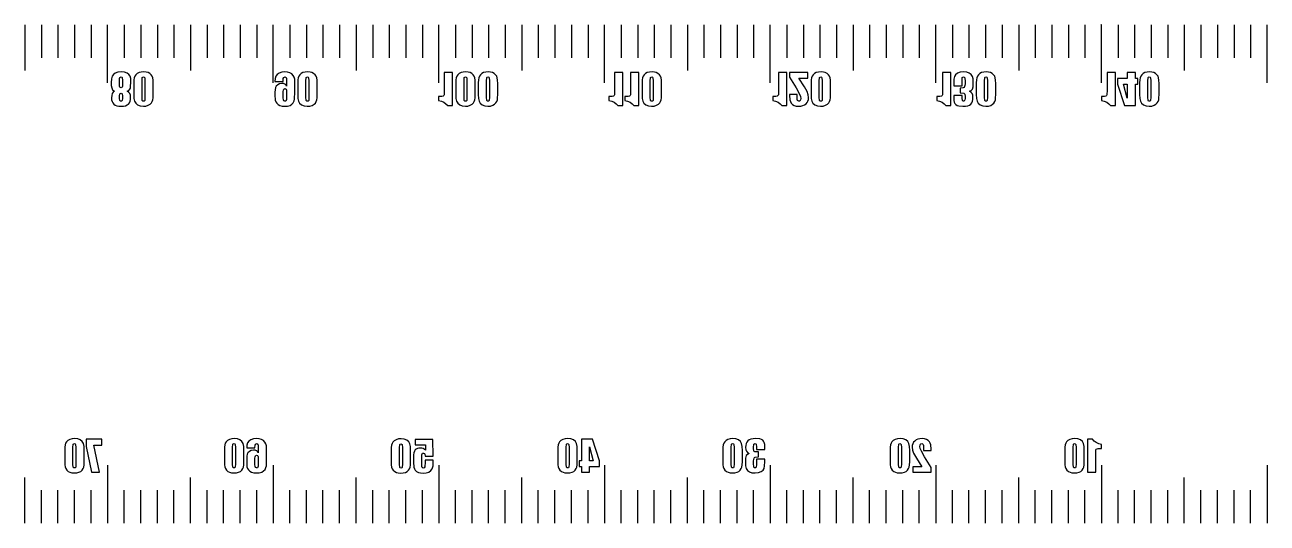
# Model space of a CAD drawing. Header units: metres. Extents: x 0 to 150, y 74 to 105.
# Drawn here: x 75 to 150, y 74.5 to 104.6 of the extents above; entities that cross this region are included whole.
import ezdxf

# ---------------------------------------------------------------- set-up
doc = ezdxf.new("R2010")
doc.units = ezdxf.units.M

msp = doc.modelspace()

# ---------------------------------------------------------------- linework, layer by layer
at = {"layer": '10#2'}
for points in [[(137.785, 78.882, 0.01), (137.785, 78.215, 0.01), (137.791, 78.019, 0.01), (137.81, 77.884, 0.01), (137.848, 77.784, 0.01), (137.912, 77.69, 0.01), (137.998, 77.613, 0.01), (138.1, 77.561, 0.01), (138.217, 77.531, 0.01), (138.346, 77.521, 0.01), (138.51, 77.531, 0.01), (138.644, 77.563, 0.01), (138.75, 77.615, 0.01), (138.833, 77.692, 0.01), (138.893, 77.782, 0.01), (138.933, 77.876, 0.01), (138.955, 78.002, 0.01), (138.962, 78.185, 0.01), (138.962, 78.882, 0.01), (138.95, 79.123, 0.01), (138.915, 79.295, 0.01), (138.844, 79.419, 0.01), (138.726, 79.515, 0.01), (138.569, 79.577, 0.01), (138.383, 79.598, 0.01), (138.227, 79.583, 0.01), (138.089, 79.54, 0.01), (137.976, 79.477, 0.01), (137.895, 79.4, 0.01), (137.841, 79.312, 0.01), (137.808, 79.214, 0.01), (137.791, 79.079, 0.01), (137.785, 78.882, 0.01)], [(139.156, 79.559, 0.01), (139.156, 77.559, 0.01), (139.655, 77.559, 0.01), (139.655, 78.632, 0.01), (139.666, 78.911, 0.01), (139.687, 78.952, 0.01), (139.728, 78.982, 0.01), (139.808, 79, 0.01), (139.951, 79.006, 0.01), (140, 79.006, 0.01), (140, 79.239, 0.01), (139.83, 79.288, 0.01), (139.682, 79.358, 0.01), (139.555, 79.449, 0.01), (139.45, 79.559, 0.01), (139.156, 79.559, 0.01)], [(138.284, 79.05, 0.01), (138.3, 79.25, 0.01), (138.325, 79.28, 0.01), (138.372, 79.29, 0.01), (138.418, 79.279, 0.01), (138.445, 79.248, 0.01), (138.463, 79.05, 0.01), (138.463, 78.075, 0.01), (138.447, 77.865, 0.01), (138.42, 77.838, 0.01), (138.374, 77.829, 0.01), (138.328, 77.839, 0.01), (138.301, 77.871, 0.01), (138.284, 78.06, 0.01), (138.284, 79.05, 0.01)]]:
    msp.add_polyline3d(points, dxfattribs=at)
at = {"layer": '100'}
for points in [[(100.821, 99.707, 0.01), (100.821, 101.707, 0.01), (100.322, 101.707, 0.01), (100.322, 100.635, 0.01), (100.311, 100.356, 0.01), (100.29, 100.315, 0.01), (100.25, 100.285, 0.01), (100.169, 100.267, 0.01), (100.027, 100.261, 0.01), (99.977, 100.261, 0.01), (99.977, 100.027, 0.01), (100.148, 99.978, 0.01), (100.296, 99.908, 0.01), (100.422, 99.818, 0.01), (100.527, 99.707, 0.01), (100.821, 99.707, 0.01)], [(102.192, 100.384, 0.01), (102.192, 101.051, 0.01), (102.186, 101.248, 0.01), (102.168, 101.382, 0.01), (102.13, 101.483, 0.01), (102.065, 101.576, 0.01), (101.979, 101.654, 0.01), (101.877, 101.706, 0.01), (101.761, 101.736, 0.01), (101.632, 101.746, 0.01), (101.468, 101.735, 0.01), (101.334, 101.704, 0.01), (101.227, 101.651, 0.01), (101.145, 101.575, 0.01), (101.085, 101.485, 0.01), (101.045, 101.39, 0.01), (101.023, 101.265, 0.01), (101.015, 101.082, 0.01), (101.015, 100.384, 0.01), (101.027, 100.143, 0.01), (101.063, 99.972, 0.01), (101.134, 99.848, 0.01), (101.252, 99.752, 0.01), (101.408, 99.69, 0.01), (101.594, 99.669, 0.01), (101.75, 99.683, 0.01), (101.888, 99.726, 0.01), (102.002, 99.79, 0.01), (102.082, 99.867, 0.01), (102.136, 99.955, 0.01), (102.17, 100.053, 0.01), (102.187, 100.188, 0.01), (102.192, 100.384, 0.01)], [(101.693, 100.216, 0.01), (101.678, 100.017, 0.01), (101.652, 99.987, 0.01), (101.606, 99.977, 0.01), (101.559, 99.987, 0.01), (101.532, 100.019, 0.01), (101.514, 100.216, 0.01), (101.514, 101.192, 0.01), (101.531, 101.402, 0.01), (101.557, 101.429, 0.01), (101.603, 101.438, 0.01), (101.649, 101.427, 0.01), (101.676, 101.396, 0.01), (101.693, 101.207, 0.01), (101.693, 100.216, 0.01)], [(103.549, 100.384, 0.01), (103.549, 101.051, 0.01), (103.543, 101.248, 0.01), (103.524, 101.382, 0.01), (103.486, 101.483, 0.01), (103.422, 101.576, 0.01), (103.336, 101.654, 0.01), (103.234, 101.706, 0.01), (103.117, 101.736, 0.01), (102.988, 101.746, 0.01), (102.824, 101.735, 0.01), (102.69, 101.704, 0.01), (102.584, 101.651, 0.01), (102.501, 101.575, 0.01), (102.441, 101.485, 0.01), (102.401, 101.39, 0.01), (102.379, 101.265, 0.01), (102.372, 101.082, 0.01), (102.372, 100.384, 0.01), (102.383, 100.143, 0.01), (102.419, 99.972, 0.01), (102.49, 99.848, 0.01), (102.608, 99.752, 0.01), (102.765, 99.69, 0.01), (102.951, 99.669, 0.01), (103.107, 99.683, 0.01), (103.245, 99.726, 0.01), (103.358, 99.79, 0.01), (103.439, 99.867, 0.01), (103.493, 99.955, 0.01), (103.526, 100.053, 0.01), (103.543, 100.188, 0.01), (103.549, 100.384, 0.01)], [(103.05, 100.216, 0.01), (103.034, 100.017, 0.01), (103.008, 99.987, 0.01), (102.962, 99.977, 0.01), (102.916, 99.987, 0.01), (102.888, 100.019, 0.01), (102.871, 100.216, 0.01), (102.871, 101.192, 0.01), (102.887, 101.402, 0.01), (102.914, 101.429, 0.01), (102.96, 101.438, 0.01), (103.006, 101.427, 0.01), (103.032, 101.396, 0.01), (103.05, 101.207, 0.01), (103.05, 100.216, 0.01)]]:
    msp.add_polyline3d(points, dxfattribs=at)
at = {"layer": '110'}
for points in [[(111.103, 99.707, 0.01), (111.103, 101.707, 0.01), (110.604, 101.707, 0.01), (110.604, 100.635, 0.01), (110.592, 100.356, 0.01), (110.572, 100.315, 0.01), (110.531, 100.285, 0.01), (110.451, 100.267, 0.01), (110.308, 100.261, 0.01), (110.259, 100.261, 0.01), (110.259, 100.027, 0.01), (110.429, 99.978, 0.01), (110.577, 99.908, 0.01), (110.704, 99.818, 0.01), (110.809, 99.707, 0.01), (111.103, 99.707, 0.01)], [(112.066, 99.707, 0.01), (112.066, 101.707, 0.01), (111.567, 101.707, 0.01), (111.567, 100.635, 0.01), (111.556, 100.356, 0.01), (111.535, 100.315, 0.01), (111.495, 100.285, 0.01), (111.414, 100.267, 0.01), (111.272, 100.261, 0.01), (111.223, 100.261, 0.01), (111.223, 100.027, 0.01), (111.393, 99.978, 0.01), (111.541, 99.908, 0.01), (111.667, 99.818, 0.01), (111.772, 99.707, 0.01), (112.066, 99.707, 0.01)], [(113.437, 100.384, 0.01), (113.437, 101.051, 0.01), (113.431, 101.248, 0.01), (113.413, 101.382, 0.01), (113.375, 101.483, 0.01), (113.31, 101.576, 0.01), (113.224, 101.654, 0.01), (113.122, 101.706, 0.01), (113.006, 101.736, 0.01), (112.877, 101.746, 0.01), (112.713, 101.735, 0.01), (112.579, 101.704, 0.01), (112.472, 101.651, 0.01), (112.39, 101.575, 0.01), (112.33, 101.485, 0.01), (112.29, 101.39, 0.01), (112.268, 101.265, 0.01), (112.26, 101.082, 0.01), (112.26, 100.384, 0.01), (112.272, 100.143, 0.01), (112.308, 99.972, 0.01), (112.379, 99.848, 0.01), (112.497, 99.752, 0.01), (112.653, 99.69, 0.01), (112.84, 99.669, 0.01), (112.995, 99.683, 0.01), (113.134, 99.726, 0.01), (113.247, 99.79, 0.01), (113.328, 99.867, 0.01), (113.381, 99.955, 0.01), (113.415, 100.053, 0.01), (113.432, 100.188, 0.01), (113.437, 100.384, 0.01)], [(112.938, 100.216, 0.01), (112.923, 100.017, 0.01), (112.897, 99.987, 0.01), (112.851, 99.977, 0.01), (112.805, 99.987, 0.01), (112.777, 100.019, 0.01), (112.759, 100.216, 0.01), (112.759, 101.192, 0.01), (112.776, 101.402, 0.01), (112.802, 101.429, 0.01), (112.848, 101.438, 0.01), (112.894, 101.427, 0.01), (112.921, 101.396, 0.01), (112.938, 101.207, 0.01), (112.938, 100.216, 0.01)]]:
    msp.add_polyline3d(points, dxfattribs=at)
at = {"layer": '120'}
for points in [[(121, 99.707, 0.01), (121, 101.707, 0.01), (120.501, 101.707, 0.01), (120.501, 100.635, 0.01), (120.49, 100.356, 0.01), (120.469, 100.315, 0.01), (120.428, 100.285, 0.01), (120.348, 100.267, 0.01), (120.205, 100.261, 0.01), (120.156, 100.261, 0.01), (120.156, 100.027, 0.01), (120.326, 99.978, 0.01), (120.474, 99.908, 0.01), (120.601, 99.818, 0.01), (120.706, 99.707, 0.01), (121, 99.707, 0.01)], [(122.27, 101.366, 0.01), (122.27, 101.707, 0.01), (121.171, 101.707, 0.01), (121.172, 101.422, 0.01), (121.561, 100.776, 0.01), (121.752, 100.434, 0.01), (121.821, 100.265, 0.01), (121.844, 100.138, 0.01), (121.837, 100.067, 0.01), (121.816, 100.017, 0.01), (121.781, 99.987, 0.01), (121.731, 99.977, 0.01), (121.682, 99.988, 0.01), (121.647, 100.021, 0.01), (121.626, 100.087, 0.01), (121.619, 100.198, 0.01), (121.619, 100.388, 0.01), (121.171, 100.388, 0.01), (121.171, 100.315, 0.01), (121.189, 100.05, 0.01), (121.219, 99.954, 0.01), (121.274, 99.859, 0.01), (121.352, 99.777, 0.01), (121.451, 99.717, 0.01), (121.57, 99.681, 0.01), (121.711, 99.669, 0.01), (121.851, 99.678, 0.01), (121.973, 99.706, 0.01), (122.076, 99.752, 0.01), (122.162, 99.817, 0.01), (122.228, 99.895, 0.01), (122.276, 99.984, 0.01), (122.305, 100.082, 0.01), (122.314, 100.19, 0.01), (122.293, 100.367, 0.01), (122.228, 100.553, 0.01), (122.059, 100.852, 0.01), (121.722, 101.366, 0.01), (122.27, 101.366, 0.01)], [(123.641, 100.384, 0.01), (123.641, 101.051, 0.01), (123.635, 101.248, 0.01), (123.616, 101.382, 0.01), (123.578, 101.483, 0.01), (123.514, 101.576, 0.01), (123.428, 101.654, 0.01), (123.326, 101.706, 0.01), (123.209, 101.736, 0.01), (123.08, 101.746, 0.01), (122.916, 101.735, 0.01), (122.782, 101.704, 0.01), (122.676, 101.651, 0.01), (122.593, 101.575, 0.01), (122.533, 101.485, 0.01), (122.493, 101.39, 0.01), (122.471, 101.265, 0.01), (122.464, 101.082, 0.01), (122.464, 100.384, 0.01), (122.476, 100.143, 0.01), (122.511, 99.972, 0.01), (122.582, 99.848, 0.01), (122.7, 99.752, 0.01), (122.857, 99.69, 0.01), (123.043, 99.669, 0.01), (123.199, 99.683, 0.01), (123.337, 99.726, 0.01), (123.45, 99.79, 0.01), (123.531, 99.867, 0.01), (123.585, 99.955, 0.01), (123.618, 100.053, 0.01), (123.635, 100.188, 0.01), (123.641, 100.384, 0.01)], [(123.142, 100.216, 0.01), (123.126, 100.017, 0.01), (123.101, 99.987, 0.01), (123.054, 99.977, 0.01), (123.008, 99.987, 0.01), (122.981, 100.019, 0.01), (122.963, 100.216, 0.01), (122.963, 101.192, 0.01), (122.979, 101.402, 0.01), (123.006, 101.429, 0.01), (123.052, 101.438, 0.01), (123.098, 101.427, 0.01), (123.125, 101.396, 0.01), (123.142, 101.207, 0.01), (123.142, 100.216, 0.01)]]:
    msp.add_polyline3d(points, dxfattribs=at)
at = {"layer": '130'}
for points in [[(130.901, 99.706, 0.01), (130.901, 101.706, 0.01), (130.402, 101.706, 0.01), (130.402, 100.634, 0.01), (130.391, 100.355, 0.01), (130.37, 100.313, 0.01), (130.33, 100.284, 0.01), (130.249, 100.265, 0.01), (130.107, 100.259, 0.01), (130.058, 100.259, 0.01), (130.058, 100.026, 0.01), (130.228, 99.977, 0.01), (130.376, 99.907, 0.01), (130.503, 99.817, 0.01), (130.607, 99.706, 0.01), (130.901, 99.706, 0.01)], [(132.033, 100.573, 0.01), (132.132, 100.623, 0.01), (132.202, 100.698, 0.01), (132.244, 100.844, 0.01), (132.258, 101.107, 0.01), (132.244, 101.318, 0.01), (132.203, 101.477, 0.01), (132.129, 101.593, 0.01), (132.016, 101.677, 0.01), (131.863, 101.728, 0.01), (131.673, 101.746, 0.01), (131.462, 101.726, 0.01), (131.301, 101.666, 0.01), (131.189, 101.577, 0.01), (131.123, 101.471, 0.01), (131.091, 101.313, 0.01), (131.08, 101.07, 0.01), (131.08, 100.912, 0.01), (131.579, 100.912, 0.01), (131.579, 101.237, 0.01), (131.595, 101.401, 0.01), (131.62, 101.428, 0.01), (131.663, 101.437, 0.01), (131.712, 101.426, 0.01), (131.74, 101.392, 0.01), (131.759, 101.16, 0.01), (131.759, 101.022, 0.01), (131.752, 100.922, 0.01), (131.733, 100.854, 0.01), (131.701, 100.81, 0.01), (131.656, 100.784, 0.01), (131.46, 100.765, 0.01), (131.46, 100.474, 0.01), (131.68, 100.461, 0.01), (131.716, 100.439, 0.01), (131.74, 100.401, 0.01), (131.759, 100.258, 0.01), (131.759, 100.147, 0.01), (131.753, 100.06, 0.01), (131.737, 100.009, 0.01), (131.709, 99.984, 0.01), (131.67, 99.975, 0.01), (131.626, 99.984, 0.01), (131.599, 100.01, 0.01), (131.579, 100.161, 0.01), (131.579, 100.325, 0.01), (131.08, 100.325, 0.01), (131.08, 100.154, 0.01), (131.089, 100.023, 0.01), (131.113, 99.914, 0.01), (131.154, 99.829, 0.01), (131.211, 99.767, 0.01), (131.286, 99.723, 0.01), (131.381, 99.692, 0.01), (131.628, 99.666, 0.01), (131.792, 99.675, 0.01), (131.927, 99.701, 0.01), (132.034, 99.745, 0.01), (132.112, 99.806, 0.01), (132.168, 99.882, 0.01), (132.207, 99.973, 0.01), (132.231, 100.076, 0.01), (132.239, 100.194, 0.01), (132.228, 100.338, 0.01), (132.193, 100.436, 0.01), (132.13, 100.508, 0.01), (132.033, 100.573, 0.01)], [(133.614, 100.383, 0.01), (133.614, 101.05, 0.01), (133.608, 101.246, 0.01), (133.589, 101.381, 0.01), (133.551, 101.481, 0.01), (133.487, 101.575, 0.01), (133.401, 101.653, 0.01), (133.299, 101.705, 0.01), (133.183, 101.734, 0.01), (133.053, 101.744, 0.01), (132.889, 101.734, 0.01), (132.756, 101.703, 0.01), (132.649, 101.65, 0.01), (132.567, 101.574, 0.01), (132.506, 101.484, 0.01), (132.466, 101.389, 0.01), (132.444, 101.264, 0.01), (132.437, 101.081, 0.01), (132.437, 100.383, 0.01), (132.449, 100.142, 0.01), (132.484, 99.97, 0.01), (132.555, 99.847, 0.01), (132.673, 99.75, 0.01), (132.83, 99.688, 0.01), (133.016, 99.668, 0.01), (133.172, 99.682, 0.01), (133.31, 99.725, 0.01), (133.424, 99.789, 0.01), (133.504, 99.865, 0.01), (133.558, 99.953, 0.01), (133.591, 100.052, 0.01), (133.608, 100.187, 0.01), (133.614, 100.383, 0.01)], [(133.115, 100.215, 0.01), (133.1, 100.015, 0.01), (133.074, 99.985, 0.01), (133.027, 99.975, 0.01), (132.981, 99.986, 0.01), (132.954, 100.018, 0.01), (132.936, 100.215, 0.01), (132.936, 101.191, 0.01), (132.953, 101.401, 0.01), (132.979, 101.428, 0.01), (133.025, 101.437, 0.01), (133.071, 101.426, 0.01), (133.098, 101.395, 0.01), (133.115, 101.206, 0.01), (133.115, 100.215, 0.01)]]:
    msp.add_polyline3d(points, dxfattribs=at)
at = {"layer": '140'}
for points in [[(140.84, 99.707, 0.01), (140.84, 101.707, 0.01), (140.341, 101.707, 0.01), (140.341, 100.635, 0.01), (140.33, 100.356, 0.01), (140.309, 100.315, 0.01), (140.268, 100.285, 0.01), (140.188, 100.267, 0.01), (140.045, 100.261, 0.01), (139.996, 100.261, 0.01), (139.996, 100.027, 0.01), (140.166, 99.978, 0.01), (140.314, 99.908, 0.01), (140.441, 99.818, 0.01), (140.546, 99.707, 0.01), (140.84, 99.707, 0.01)], [(142.052, 99.707, 0.01), (142.052, 101.014, 0.01), (142.194, 101.014, 0.01), (142.194, 101.355, 0.01), (142.052, 101.355, 0.01), (142.052, 101.707, 0.01), (141.553, 101.707, 0.01), (141.553, 101.355, 0.01), (140.96, 101.355, 0.01), (140.96, 101.014, 0.01), (141.391, 99.707, 0.01), (142.052, 99.707, 0.01)], [(143.475, 100.384, 0.01), (143.475, 101.051, 0.01), (143.469, 101.248, 0.01), (143.45, 101.382, 0.01), (143.412, 101.483, 0.01), (143.347, 101.576, 0.01), (143.262, 101.654, 0.01), (143.16, 101.706, 0.01), (143.043, 101.736, 0.01), (142.914, 101.746, 0.01), (142.75, 101.735, 0.01), (142.616, 101.704, 0.01), (142.51, 101.651, 0.01), (142.427, 101.575, 0.01), (142.367, 101.485, 0.01), (142.327, 101.39, 0.01), (142.305, 101.265, 0.01), (142.297, 101.082, 0.01), (142.297, 100.384, 0.01), (142.309, 100.143, 0.01), (142.345, 99.972, 0.01), (142.416, 99.848, 0.01), (142.534, 99.752, 0.01), (142.69, 99.69, 0.01), (142.877, 99.669, 0.01), (143.032, 99.683, 0.01), (143.171, 99.726, 0.01), (143.284, 99.79, 0.01), (143.365, 99.867, 0.01), (143.419, 99.955, 0.01), (143.452, 100.053, 0.01), (143.469, 100.188, 0.01), (143.475, 100.384, 0.01)], [(142.976, 100.216, 0.01), (142.96, 100.017, 0.01), (142.934, 99.987, 0.01), (142.888, 99.977, 0.01), (142.842, 99.987, 0.01), (142.814, 100.019, 0.01), (142.797, 100.216, 0.01), (142.797, 101.192, 0.01), (142.813, 101.402, 0.01), (142.84, 101.429, 0.01), (142.885, 101.438, 0.01), (142.931, 101.427, 0.01), (142.958, 101.396, 0.01), (142.976, 101.207, 0.01), (142.976, 100.216, 0.01)], [(141.553, 101.014, 0.01), (141.553, 100.163, 0.01), (141.332, 101.014, 0.01), (141.553, 101.014, 0.01)]]:
    msp.add_polyline3d(points, dxfattribs=at)
at = {"layer": '20'}
for points in [[(127.241, 78.882, 0.01), (127.241, 78.215, 0.01), (127.247, 78.019, 0.01), (127.266, 77.884, 0.01), (127.304, 77.784, 0.01), (127.368, 77.69, 0.01), (127.454, 77.613, 0.01), (127.556, 77.561, 0.01), (127.672, 77.531, 0.01), (127.802, 77.521, 0.01), (127.966, 77.531, 0.01), (128.099, 77.563, 0.01), (128.206, 77.615, 0.01), (128.288, 77.692, 0.01), (128.349, 77.782, 0.01), (128.388, 77.876, 0.01), (128.411, 78.002, 0.01), (128.418, 78.185, 0.01), (128.418, 78.882, 0.01), (128.406, 79.123, 0.01), (128.371, 79.295, 0.01), (128.3, 79.419, 0.01), (128.182, 79.515, 0.01), (128.025, 79.577, 0.01), (127.839, 79.598, 0.01), (127.683, 79.583, 0.01), (127.545, 79.54, 0.01), (127.431, 79.477, 0.01), (127.351, 79.4, 0.01), (127.297, 79.312, 0.01), (127.264, 79.214, 0.01), (127.247, 79.079, 0.01), (127.241, 78.882, 0.01)], [(128.612, 77.9, 0.01), (128.612, 77.559, 0.01), (129.71, 77.559, 0.01), (129.71, 77.845, 0.01), (129.321, 78.491, 0.01), (129.13, 78.832, 0.01), (129.061, 79.001, 0.01), (129.038, 79.128, 0.01), (129.045, 79.199, 0.01), (129.066, 79.25, 0.01), (129.101, 79.28, 0.01), (129.151, 79.29, 0.01), (129.2, 79.279, 0.01), (129.235, 79.246, 0.01), (129.256, 79.179, 0.01), (129.263, 79.069, 0.01), (129.263, 78.879, 0.01), (129.71, 78.879, 0.01), (129.71, 78.952, 0.01), (129.693, 79.217, 0.01), (129.663, 79.313, 0.01), (129.608, 79.407, 0.01), (129.53, 79.49, 0.01), (129.431, 79.55, 0.01), (129.312, 79.586, 0.01), (129.17, 79.598, 0.01), (129.031, 79.589, 0.01), (128.909, 79.561, 0.01), (128.806, 79.515, 0.01), (128.72, 79.45, 0.01), (128.653, 79.371, 0.01), (128.606, 79.283, 0.01), (128.577, 79.185, 0.01), (128.568, 79.076, 0.01), (128.589, 78.9, 0.01), (128.653, 78.713, 0.01), (128.823, 78.414, 0.01), (129.159, 77.9, 0.01), (128.612, 77.9, 0.01)], [(127.74, 79.05, 0.01), (127.755, 79.25, 0.01), (127.781, 79.28, 0.01), (127.828, 79.29, 0.01), (127.874, 79.279, 0.01), (127.901, 79.248, 0.01), (127.919, 79.05, 0.01), (127.919, 78.075, 0.01), (127.902, 77.865, 0.01), (127.876, 77.838, 0.01), (127.83, 77.829, 0.01), (127.784, 77.839, 0.01), (127.757, 77.871, 0.01), (127.74, 78.06, 0.01), (127.74, 79.05, 0.01)]]:
    msp.add_polyline3d(points, dxfattribs=at)
at = {"layer": '30'}
for points in [[(117.141, 78.882, 0.01), (117.141, 78.215, 0.01), (117.147, 78.019, 0.01), (117.166, 77.884, 0.01), (117.204, 77.784, 0.01), (117.268, 77.69, 0.01), (117.354, 77.613, 0.01), (117.456, 77.561, 0.01), (117.572, 77.531, 0.01), (117.702, 77.521, 0.01), (117.866, 77.531, 0.01), (118, 77.563, 0.01), (118.106, 77.615, 0.01), (118.189, 77.692, 0.01), (118.249, 77.782, 0.01), (118.289, 77.876, 0.01), (118.311, 78.002, 0.01), (118.318, 78.185, 0.01), (118.318, 78.882, 0.01), (118.306, 79.123, 0.01), (118.271, 79.295, 0.01), (118.2, 79.419, 0.01), (118.082, 79.515, 0.01), (117.925, 79.577, 0.01), (117.739, 79.598, 0.01), (117.583, 79.583, 0.01), (117.445, 79.54, 0.01), (117.332, 79.477, 0.01), (117.251, 79.4, 0.01), (117.197, 79.312, 0.01), (117.164, 79.214, 0.01), (117.147, 79.079, 0.01), (117.141, 78.882, 0.01)], [(118.722, 78.693, 0.01), (118.623, 78.642, 0.01), (118.553, 78.567, 0.01), (118.511, 78.422, 0.01), (118.497, 78.159, 0.01), (118.511, 77.947, 0.01), (118.552, 77.789, 0.01), (118.626, 77.673, 0.01), (118.739, 77.589, 0.01), (118.892, 77.537, 0.01), (119.082, 77.52, 0.01), (119.293, 77.54, 0.01), (119.454, 77.6, 0.01), (119.566, 77.688, 0.01), (119.632, 77.795, 0.01), (119.664, 77.953, 0.01), (119.675, 78.196, 0.01), (119.675, 78.354, 0.01), (119.176, 78.354, 0.01), (119.176, 78.029, 0.01), (119.16, 77.864, 0.01), (119.135, 77.838, 0.01), (119.092, 77.829, 0.01), (119.043, 77.84, 0.01), (119.015, 77.873, 0.01), (118.996, 78.105, 0.01), (118.996, 78.244, 0.01), (119.003, 78.343, 0.01), (119.022, 78.412, 0.01), (119.054, 78.456, 0.01), (119.099, 78.482, 0.01), (119.295, 78.501, 0.01), (119.295, 78.791, 0.01), (119.075, 78.805, 0.01), (119.039, 78.826, 0.01), (119.015, 78.864, 0.01), (118.996, 79.007, 0.01), (118.996, 79.118, 0.01), (119.002, 79.206, 0.01), (119.018, 79.257, 0.01), (119.046, 79.282, 0.01), (119.085, 79.29, 0.01), (119.129, 79.281, 0.01), (119.156, 79.255, 0.01), (119.176, 79.105, 0.01), (119.176, 78.941, 0.01), (119.675, 78.941, 0.01), (119.675, 79.111, 0.01), (119.666, 79.243, 0.01), (119.642, 79.351, 0.01), (119.601, 79.436, 0.01), (119.544, 79.498, 0.01), (119.469, 79.542, 0.01), (119.374, 79.574, 0.01), (119.127, 79.599, 0.01), (118.963, 79.59, 0.01), (118.828, 79.564, 0.01), (118.721, 79.521, 0.01), (118.643, 79.459, 0.01), (118.587, 79.383, 0.01), (118.548, 79.293, 0.01), (118.524, 79.189, 0.01), (118.516, 79.072, 0.01), (118.527, 78.927, 0.01), (118.562, 78.829, 0.01), (118.625, 78.758, 0.01), (118.722, 78.693, 0.01)], [(117.64, 79.05, 0.01), (117.655, 79.25, 0.01), (117.681, 79.28, 0.01), (117.728, 79.29, 0.01), (117.774, 79.279, 0.01), (117.801, 79.248, 0.01), (117.819, 79.05, 0.01), (117.819, 78.075, 0.01), (117.802, 77.865, 0.01), (117.776, 77.838, 0.01), (117.73, 77.829, 0.01), (117.684, 77.839, 0.01), (117.657, 77.871, 0.01), (117.64, 78.06, 0.01), (117.64, 79.05, 0.01)]]:
    msp.add_polyline3d(points, dxfattribs=at)
at = {"layer": '40'}
for points in [[(107.177, 78.882, 0.01), (107.177, 78.215, 0.01), (107.183, 78.019, 0.01), (107.202, 77.884, 0.01), (107.24, 77.784, 0.01), (107.304, 77.69, 0.01), (107.39, 77.613, 0.01), (107.492, 77.561, 0.01), (107.609, 77.531, 0.01), (107.738, 77.521, 0.01), (107.902, 77.531, 0.01), (108.036, 77.563, 0.01), (108.142, 77.615, 0.01), (108.225, 77.692, 0.01), (108.285, 77.782, 0.01), (108.325, 77.876, 0.01), (108.347, 78.002, 0.01), (108.354, 78.185, 0.01), (108.354, 78.882, 0.01), (108.342, 79.123, 0.01), (108.307, 79.295, 0.01), (108.236, 79.419, 0.01), (108.118, 79.515, 0.01), (107.961, 79.577, 0.01), (107.775, 79.598, 0.01), (107.619, 79.583, 0.01), (107.481, 79.54, 0.01), (107.368, 79.477, 0.01), (107.287, 79.4, 0.01), (107.233, 79.312, 0.01), (107.2, 79.214, 0.01), (107.183, 79.079, 0.01), (107.177, 78.882, 0.01)], [(108.6, 79.559, 0.01), (108.6, 78.252, 0.01), (108.458, 78.252, 0.01), (108.458, 77.912, 0.01), (108.6, 77.912, 0.01), (108.6, 77.559, 0.01), (109.099, 77.559, 0.01), (109.099, 77.912, 0.01), (109.692, 77.912, 0.01), (109.692, 78.252, 0.01), (109.261, 79.559, 0.01), (108.6, 79.559, 0.01)], [(107.676, 79.05, 0.01), (107.692, 79.25, 0.01), (107.717, 79.28, 0.01), (107.764, 79.29, 0.01), (107.81, 79.279, 0.01), (107.837, 79.248, 0.01), (107.855, 79.05, 0.01), (107.855, 78.075, 0.01), (107.839, 77.865, 0.01), (107.812, 77.838, 0.01), (107.766, 77.829, 0.01), (107.72, 77.839, 0.01), (107.693, 77.871, 0.01), (107.676, 78.06, 0.01), (107.676, 79.05, 0.01)], [(109.099, 78.252, 0.01), (109.099, 79.104, 0.01), (109.32, 78.252, 0.01), (109.099, 78.252, 0.01)]]:
    msp.add_polyline3d(points, dxfattribs=at)
at = {"layer": '50'}
for points in [[(97.115, 78.871, 0.01), (97.115, 78.204, 0.01), (97.121, 78.008, 0.01), (97.14, 77.873, 0.01), (97.178, 77.773, 0.01), (97.242, 77.679, 0.01), (97.328, 77.602, 0.01), (97.43, 77.549, 0.01), (97.547, 77.52, 0.01), (97.676, 77.51, 0.01), (97.84, 77.52, 0.01), (97.974, 77.551, 0.01), (98.08, 77.604, 0.01), (98.163, 77.68, 0.01), (98.223, 77.77, 0.01), (98.263, 77.865, 0.01), (98.285, 77.991, 0.01), (98.292, 78.173, 0.01), (98.292, 78.871, 0.01), (98.281, 79.112, 0.01), (98.245, 79.284, 0.01), (98.174, 79.407, 0.01), (98.056, 79.504, 0.01), (97.899, 79.566, 0.01), (97.713, 79.586, 0.01), (97.557, 79.572, 0.01), (97.419, 79.529, 0.01), (97.306, 79.465, 0.01), (97.225, 79.389, 0.01), (97.171, 79.301, 0.01), (97.138, 79.202, 0.01), (97.121, 79.068, 0.01), (97.115, 78.871, 0.01)], [(98.56, 79.548, 0.01), (98.56, 79.228, 0.01), (99.179, 79.228, 0.01), (99.179, 78.889, 0.01), (99.117, 78.948, 0.01), (99.047, 78.991, 0.01), (98.968, 79.017, 0.01), (98.88, 79.026, 0.01), (98.784, 79.018, 0.01), (98.699, 78.997, 0.01), (98.628, 78.961, 0.01), (98.568, 78.91, 0.01), (98.522, 78.839, 0.01), (98.489, 78.741, 0.01), (98.469, 78.617, 0.01), (98.463, 78.466, 0.01), (98.463, 78.181, 0.01), (98.483, 77.869, 0.01), (98.515, 77.773, 0.01), (98.57, 77.685, 0.01), (98.65, 77.61, 0.01), (98.756, 77.555, 0.01), (98.889, 77.521, 0.01), (99.047, 77.51, 0.01), (99.228, 77.527, 0.01), (99.387, 77.577, 0.01), (99.513, 77.661, 0.01), (99.596, 77.778, 0.01), (99.642, 77.948, 0.01), (99.657, 78.191, 0.01), (99.657, 78.299, 0.01), (99.158, 78.299, 0.01), (99.158, 78.174, 0.01), (99.145, 77.899, 0.01), (99.115, 77.838, 0.01), (99.051, 77.817, 0.01), (98.991, 77.841, 0.01), (98.966, 77.892, 0.01), (98.962, 78.128, 0.01), (98.962, 78.524, 0.01), (98.968, 78.619, 0.01), (98.985, 78.677, 0.01), (99.017, 78.708, 0.01), (99.063, 78.718, 0.01), (99.121, 78.697, 0.01), (99.152, 78.652, 0.01), (99.158, 78.54, 0.01), (99.652, 78.54, 0.01), (99.631, 79.548, 0.01), (98.56, 79.548, 0.01)], [(97.614, 79.039, 0.01), (97.63, 79.239, 0.01), (97.655, 79.269, 0.01), (97.702, 79.279, 0.01), (97.748, 79.268, 0.01), (97.775, 79.236, 0.01), (97.793, 79.039, 0.01), (97.793, 78.063, 0.01), (97.777, 77.853, 0.01), (97.75, 77.826, 0.01), (97.704, 77.817, 0.01), (97.658, 77.828, 0.01), (97.631, 77.859, 0.01), (97.614, 78.048, 0.01), (97.614, 79.039, 0.01)]]:
    msp.add_polyline3d(points, dxfattribs=at)
at = {"layer": '60'}
for points in [[(87.045, 78.882, 0.01), (87.045, 78.215, 0.01), (87.051, 78.019, 0.01), (87.07, 77.884, 0.01), (87.108, 77.784, 0.01), (87.172, 77.69, 0.01), (87.258, 77.613, 0.01), (87.36, 77.561, 0.01), (87.477, 77.531, 0.01), (87.606, 77.521, 0.01), (87.77, 77.531, 0.01), (87.904, 77.563, 0.01), (88.01, 77.615, 0.01), (88.093, 77.692, 0.01), (88.153, 77.782, 0.01), (88.193, 77.876, 0.01), (88.215, 78.002, 0.01), (88.222, 78.185, 0.01), (88.222, 78.882, 0.01), (88.211, 79.123, 0.01), (88.175, 79.295, 0.01), (88.104, 79.419, 0.01), (87.986, 79.515, 0.01), (87.829, 79.577, 0.01), (87.643, 79.598, 0.01), (87.487, 79.583, 0.01), (87.349, 79.54, 0.01), (87.236, 79.477, 0.01), (87.155, 79.4, 0.01), (87.101, 79.312, 0.01), (87.068, 79.214, 0.01), (87.051, 79.079, 0.01), (87.045, 78.882, 0.01)], [(88.394, 79.028, 0.01), (88.893, 79.028, 0.01), (88.896, 79.204, 0.01), (88.926, 79.265, 0.01), (88.998, 79.29, 0.01), (89.061, 79.267, 0.01), (89.09, 79.206, 0.01), (89.093, 79.057, 0.01), (89.093, 78.738, 0.01), (89.046, 78.808, 0.01), (88.981, 78.858, 0.01), (88.898, 78.889, 0.01), (88.798, 78.899, 0.01), (88.669, 78.88, 0.01), (88.556, 78.824, 0.01), (88.47, 78.743, 0.01), (88.423, 78.647, 0.01), (88.401, 78.525, 0.01), (88.394, 78.366, 0.01), (88.394, 78.207, 0.01), (88.41, 77.894, 0.01), (88.44, 77.796, 0.01), (88.496, 77.705, 0.01), (88.579, 77.627, 0.01), (88.688, 77.569, 0.01), (88.819, 77.533, 0.01), (88.971, 77.521, 0.01), (89.154, 77.535, 0.01), (89.301, 77.577, 0.01), (89.415, 77.645, 0.01), (89.499, 77.737, 0.01), (89.554, 77.844, 0.01), (89.581, 77.956, 0.01), (89.592, 78.402, 0.01), (89.592, 78.679, 0.01), (89.582, 79.156, 0.01), (89.555, 79.273, 0.01), (89.496, 79.384, 0.01), (89.407, 79.478, 0.01), (89.29, 79.545, 0.01), (89.15, 79.586, 0.01), (88.99, 79.599, 0.01), (88.798, 79.582, 0.01), (88.645, 79.531, 0.01), (88.529, 79.449, 0.01), (88.452, 79.34, 0.01), (88.409, 79.2, 0.01), (88.394, 79.028, 0.01)], [(87.544, 79.05, 0.01), (87.56, 79.25, 0.01), (87.586, 79.28, 0.01), (87.632, 79.29, 0.01), (87.678, 79.279, 0.01), (87.706, 79.248, 0.01), (87.723, 79.05, 0.01), (87.723, 78.075, 0.01), (87.707, 77.865, 0.01), (87.68, 77.838, 0.01), (87.634, 77.829, 0.01), (87.588, 77.839, 0.01), (87.562, 77.871, 0.01), (87.544, 78.06, 0.01), (87.544, 79.05, 0.01)], [(88.893, 78.404, 0.01), (88.899, 78.494, 0.01), (88.917, 78.55, 0.01), (88.948, 78.58, 0.01), (88.993, 78.59, 0.01), (89.038, 78.58, 0.01), (89.069, 78.552, 0.01), (89.087, 78.496, 0.01), (89.093, 78.404, 0.01), (89.093, 78.042, 0.01), (89.088, 77.933, 0.01), (89.071, 77.87, 0.01), (89.04, 77.839, 0.01), (88.995, 77.829, 0.01), (88.928, 77.86, 0.01), (88.902, 77.918, 0.01), (88.893, 78.03, 0.01), (88.893, 78.404, 0.01)]]:
    msp.add_polyline3d(points, dxfattribs=at)
at = {"layer": '70'}
for points in [[(77.407, 78.882, 0.01), (77.407, 78.215, 0.01), (77.413, 78.019, 0.01), (77.432, 77.884, 0.01), (77.47, 77.784, 0.01), (77.534, 77.69, 0.01), (77.62, 77.613, 0.01), (77.722, 77.561, 0.01), (77.839, 77.531, 0.01), (77.968, 77.521, 0.01), (78.132, 77.531, 0.01), (78.266, 77.563, 0.01), (78.372, 77.615, 0.01), (78.455, 77.692, 0.01), (78.515, 77.782, 0.01), (78.555, 77.876, 0.01), (78.577, 78.002, 0.01), (78.585, 78.185, 0.01), (78.585, 78.882, 0.01), (78.573, 79.123, 0.01), (78.537, 79.295, 0.01), (78.466, 79.419, 0.01), (78.348, 79.515, 0.01), (78.192, 79.577, 0.01), (78.005, 79.598, 0.01), (77.849, 79.583, 0.01), (77.711, 79.54, 0.01), (77.598, 79.477, 0.01), (77.517, 79.4, 0.01), (77.463, 79.312, 0.01), (77.43, 79.214, 0.01), (77.413, 79.079, 0.01), (77.407, 78.882, 0.01)], [(78.696, 79.559, 0.01), (78.696, 79.124, 0.01), (79.014, 77.559, 0.01), (79.511, 77.559, 0.01), (79.156, 79.2, 0.01), (79.649, 79.2, 0.01), (79.649, 79.559, 0.01), (78.696, 79.559, 0.01)], [(77.906, 79.05, 0.01), (77.922, 79.25, 0.01), (77.948, 79.28, 0.01), (77.994, 79.29, 0.01), (78.04, 79.279, 0.01), (78.068, 79.248, 0.01), (78.085, 79.05, 0.01), (78.085, 78.075, 0.01), (78.069, 77.865, 0.01), (78.042, 77.838, 0.01), (77.997, 77.829, 0.01), (77.95, 77.839, 0.01), (77.924, 77.871, 0.01), (77.906, 78.06, 0.01), (77.906, 79.05, 0.01)]]:
    msp.add_polyline3d(points, dxfattribs=at)
at = {"layer": '80'}
for points in [[(81.174, 100.573, 0.01), (81.271, 100.628, 0.01), (81.343, 100.705, 0.01), (81.369, 100.765, 0.01), (81.388, 100.855, 0.01), (81.403, 101.126, 0.01), (81.391, 101.337, 0.01), (81.356, 101.483, 0.01), (81.287, 101.588, 0.01), (81.173, 101.672, 0.01), (81.014, 101.727, 0.01), (80.809, 101.746, 0.01), (80.609, 101.728, 0.01), (80.456, 101.675, 0.01), (80.345, 101.593, 0.01), (80.271, 101.488, 0.01), (80.228, 101.334, 0.01), (80.214, 101.102, 0.01), (80.221, 100.932, 0.01), (80.242, 100.786, 0.01), (80.263, 100.723, 0.01), (80.3, 100.666, 0.01), (80.417, 100.573, 0.01), (80.336, 100.515, 0.01), (80.278, 100.431, 0.01), (80.243, 100.321, 0.01), (80.232, 100.185, 0.01), (80.241, 100.064, 0.01), (80.267, 99.959, 0.01), (80.312, 99.87, 0.01), (80.375, 99.798, 0.01), (80.455, 99.741, 0.01), (80.554, 99.701, 0.01), (80.67, 99.677, 0.01), (80.804, 99.669, 0.01), (80.956, 99.677, 0.01), (81.082, 99.703, 0.01), (81.184, 99.746, 0.01), (81.259, 99.806, 0.01), (81.315, 99.882, 0.01), (81.354, 99.972, 0.01), (81.378, 100.077, 0.01), (81.385, 100.197, 0.01), (81.375, 100.336, 0.01), (81.344, 100.431, 0.01), (81.281, 100.502, 0.01), (81.174, 100.573, 0.01)], [(80.904, 100.975, 0.01), (80.898, 100.879, 0.01), (80.88, 100.822, 0.01), (80.85, 100.794, 0.01), (80.806, 100.784, 0.01), (80.764, 100.794, 0.01), (80.735, 100.821, 0.01), (80.719, 100.878, 0.01), (80.713, 100.975, 0.01), (80.713, 101.234, 0.01), (80.719, 101.341, 0.01), (80.737, 101.401, 0.01), (80.769, 101.429, 0.01), (80.813, 101.438, 0.01), (80.858, 101.429, 0.01), (80.885, 101.4, 0.01), (80.904, 101.23, 0.01), (80.904, 100.975, 0.01)], [(82.752, 100.384, 0.01), (82.752, 101.051, 0.01), (82.746, 101.248, 0.01), (82.727, 101.382, 0.01), (82.689, 101.483, 0.01), (82.624, 101.576, 0.01), (82.539, 101.654, 0.01), (82.437, 101.706, 0.01), (82.32, 101.736, 0.01), (82.191, 101.746, 0.01), (82.027, 101.735, 0.01), (81.893, 101.704, 0.01), (81.787, 101.651, 0.01), (81.704, 101.575, 0.01), (81.644, 101.485, 0.01), (81.604, 101.39, 0.01), (81.582, 101.265, 0.01), (81.574, 101.082, 0.01), (81.574, 100.384, 0.01), (81.586, 100.143, 0.01), (81.622, 99.972, 0.01), (81.693, 99.848, 0.01), (81.811, 99.752, 0.01), (81.967, 99.69, 0.01), (82.154, 99.669, 0.01), (82.309, 99.683, 0.01), (82.448, 99.726, 0.01), (82.561, 99.79, 0.01), (82.642, 99.867, 0.01), (82.696, 99.955, 0.01), (82.729, 100.053, 0.01), (82.746, 100.188, 0.01), (82.752, 100.384, 0.01)], [(82.253, 100.216, 0.01), (82.237, 100.017, 0.01), (82.211, 99.987, 0.01), (82.165, 99.977, 0.01), (82.119, 99.987, 0.01), (82.091, 100.019, 0.01), (82.073, 100.216, 0.01), (82.073, 101.192, 0.01), (82.09, 101.402, 0.01), (82.117, 101.429, 0.01), (82.162, 101.438, 0.01), (82.208, 101.427, 0.01), (82.235, 101.396, 0.01), (82.253, 101.207, 0.01), (82.253, 100.216, 0.01)], [(80.894, 100.143, 0.01), (80.876, 100.009, 0.01), (80.85, 99.985, 0.01), (80.807, 99.977, 0.01), (80.766, 99.985, 0.01), (80.741, 100.012, 0.01), (80.723, 100.143, 0.01), (80.723, 100.295, 0.01), (80.743, 100.42, 0.01), (80.77, 100.446, 0.01), (80.81, 100.455, 0.01), (80.851, 100.446, 0.01), (80.876, 100.421, 0.01), (80.894, 100.28, 0.01), (80.894, 100.143, 0.01)]]:
    msp.add_polyline3d(points, dxfattribs=at)
at = {"layer": '90'}
for points in [[(90.102, 101.175, 0.01), (90.601, 101.175, 0.01), (90.605, 101.351, 0.01), (90.635, 101.412, 0.01), (90.708, 101.437, 0.01), (90.771, 101.413, 0.01), (90.798, 101.353, 0.01), (90.802, 101.203, 0.01), (90.802, 100.884, 0.01), (90.755, 100.955, 0.01), (90.69, 101.005, 0.01), (90.607, 101.035, 0.01), (90.506, 101.045, 0.01), (90.377, 101.027, 0.01), (90.264, 100.971, 0.01), (90.178, 100.889, 0.01), (90.131, 100.793, 0.01), (90.109, 100.671, 0.01), (90.102, 100.513, 0.01), (90.102, 100.353, 0.01), (90.119, 100.041, 0.01), (90.149, 99.942, 0.01), (90.205, 99.851, 0.01), (90.287, 99.774, 0.01), (90.396, 99.716, 0.01), (90.529, 99.68, 0.01), (90.68, 99.668, 0.01), (90.863, 99.682, 0.01), (91.009, 99.723, 0.01), (91.123, 99.791, 0.01), (91.208, 99.883, 0.01), (91.264, 99.99, 0.01), (91.289, 100.103, 0.01), (91.301, 100.547, 0.01), (91.301, 100.825, 0.01), (91.291, 101.303, 0.01), (91.264, 101.42, 0.01), (91.205, 101.531, 0.01), (91.115, 101.625, 0.01), (90.999, 101.692, 0.01), (90.859, 101.732, 0.01), (90.699, 101.746, 0.01), (90.507, 101.729, 0.01), (90.354, 101.678, 0.01), (90.239, 101.596, 0.01), (90.161, 101.486, 0.01), (90.117, 101.347, 0.01), (90.102, 101.175, 0.01)], [(92.65, 100.383, 0.01), (92.65, 101.05, 0.01), (92.643, 101.246, 0.01), (92.625, 101.381, 0.01), (92.587, 101.481, 0.01), (92.522, 101.575, 0.01), (92.436, 101.653, 0.01), (92.335, 101.705, 0.01), (92.218, 101.734, 0.01), (92.089, 101.744, 0.01), (91.925, 101.734, 0.01), (91.791, 101.703, 0.01), (91.684, 101.65, 0.01), (91.602, 101.574, 0.01), (91.542, 101.484, 0.01), (91.502, 101.389, 0.01), (91.48, 101.264, 0.01), (91.472, 101.081, 0.01), (91.472, 100.383, 0.01), (91.484, 100.142, 0.01), (91.52, 99.97, 0.01), (91.591, 99.847, 0.01), (91.709, 99.75, 0.01), (91.865, 99.688, 0.01), (92.052, 99.668, 0.01), (92.207, 99.682, 0.01), (92.346, 99.725, 0.01), (92.459, 99.789, 0.01), (92.54, 99.865, 0.01), (92.594, 99.953, 0.01), (92.627, 100.052, 0.01), (92.644, 100.187, 0.01), (92.65, 100.383, 0.01)], [(92.151, 100.215, 0.01), (92.135, 100.015, 0.01), (92.109, 99.985, 0.01), (92.063, 99.975, 0.01), (92.017, 99.986, 0.01), (91.989, 100.018, 0.01), (91.971, 100.215, 0.01), (91.971, 101.191, 0.01), (91.988, 101.401, 0.01), (92.014, 101.428, 0.01), (92.06, 101.437, 0.01), (92.106, 101.426, 0.01), (92.133, 101.395, 0.01), (92.151, 101.206, 0.01), (92.151, 100.215, 0.01)], [(90.601, 100.551, 0.01), (90.61, 100.653, 0.01), (90.634, 100.707, 0.01), (90.701, 100.736, 0.01), (90.746, 100.727, 0.01), (90.777, 100.699, 0.01), (90.796, 100.643, 0.01), (90.802, 100.551, 0.01), (90.802, 100.189, 0.01), (90.796, 100.08, 0.01), (90.779, 100.016, 0.01), (90.748, 99.985, 0.01), (90.703, 99.975, 0.01), (90.636, 100.007, 0.01), (90.61, 100.065, 0.01), (90.601, 100.177, 0.01), (90.601, 100.551, 0.01)]]:
    msp.add_polyline3d(points, dxfattribs=at)
at = {"layer": 'Group#4'}
for p, q in [((75, 104.588), (75, 101.838)), ((76, 104.588), (76, 102.588)), ((77, 104.588), (77, 102.588)), ((78, 104.588), (78, 102.588)), ((79, 104.588), (79, 102.588)), ((80, 101.088), (80, 104.588)), ((81, 104.588), (81, 102.588)), ((82, 104.588), (82, 102.588)), ((83, 104.588), (83, 102.588)), ((84, 104.588), (84, 102.588)), ((85, 104.588), (85, 101.838)), ((86, 104.588), (86, 102.588)), ((87, 104.588), (87, 102.588)), ((88, 104.588), (88, 102.588)), ((89, 104.588), (89, 102.588)), ((90, 101.088), (90, 104.588)), ((91, 104.588), (91, 102.588)), ((92, 104.588), (92, 102.588)), ((93, 104.588), (93, 102.588)), ((94, 104.588), (94, 102.588)), ((95, 104.588), (95, 101.838)), ((96, 104.588), (96, 102.588)), ((97, 104.588), (97, 102.588)), ((98, 104.588), (98, 102.588)), ((99, 104.588), (99, 102.588)), ((100, 101.088), (100, 104.588)), ((101, 104.588), (101, 102.588)), ((102, 104.588), (102, 102.588)), ((103, 104.588), (103, 102.588)), ((104, 104.588), (104, 102.588)), ((105, 104.588), (105, 101.838)), ((106, 104.588), (106, 102.588)), ((107, 104.588), (107, 102.588)), ((108, 104.588), (108, 102.588)), ((109, 104.588), (109, 102.588)), ((110, 101.088), (110, 104.588)), ((111, 104.588), (111, 102.588)), ((112, 104.588), (112, 102.588)), ((113, 104.588), (113, 102.588)), ((114, 104.588), (114, 102.588)), ((115, 104.588), (115, 101.838)), ((116, 104.588), (116, 102.588)), ((117, 104.588), (117, 102.588)), ((118, 104.588), (118, 102.588)), ((119, 104.588), (119, 102.588)), ((120, 101.088), (120, 104.588)), ((121, 104.588), (121, 102.588)), ((122, 104.588), (122, 102.588)), ((123, 104.588), (123, 102.588)), ((124, 104.588), (124, 102.588)), ((125, 104.588), (125, 101.838)), ((126, 104.588), (126, 102.588)), ((127, 104.588), (127, 102.588)), ((128, 104.588), (128, 102.588)), ((129, 104.588), (129, 102.588)), ((130, 101.088), (130, 104.588)), ((131, 104.588), (131, 102.588)), ((132, 104.588), (132, 102.588)), ((133, 104.588), (133, 102.588)), ((134, 104.588), (134, 102.588)), ((135, 104.588), (135, 101.838)), ((136, 104.588), (136, 102.588)), ((137, 104.588), (137, 102.588)), ((138, 104.588), (138, 102.588)), ((139, 104.588), (139, 102.588)), ((139.975, 104.581), (139.95, 104.588)), ((140, 104.588), (139.975, 104.581)), ((139.993, 104.563), (140, 104.588)), ((140, 104.538), (139.993, 104.563)), ((140, 104.538), (140, 104.588)), ((140, 101.088), (140, 104.538)), ((141, 104.588), (141, 102.588)), ((142, 104.588), (142, 102.588)), ((143, 104.588), (143, 102.588)), ((144, 104.588), (144, 102.588)), ((145, 104.588), (145, 101.838)), ((146, 104.588), (146, 102.588)), ((147, 104.588), (147, 102.588)), ((148, 104.588), (148, 102.588)), ((149, 104.588), (149, 102.588)), ((150, 101.088), (150, 104.588)), ((80, 77.988), (80, 74.488)), ((90, 77.988), (90, 74.488)), ((100, 77.988), (100, 74.488)), ((110, 77.988), (110, 74.488)), ((120, 77.988), (120, 74.488)), ((130, 77.988), (130, 74.488)), ((140, 77.988), (140, 74.488)), ((150, 77.988), (150, 74.538)), ((75, 74.488), (75, 77.238)), ((85, 74.488), (85, 77.238)), ((95, 74.488), (95, 77.238)), ((105, 74.488), (105, 77.238)), ((115, 74.488), (115, 77.238)), ((125, 74.488), (125, 77.238)), ((135, 74.488), (135, 77.238)), ((145, 74.488), (145, 77.238)), ((76, 74.488), (76, 76.488)), ((77, 74.488), (77, 76.488)), ((78, 74.488), (78, 76.488)), ((79, 74.488), (79, 76.488)), ((81, 74.488), (81, 76.488)), ((82, 74.488), (82, 76.488)), ((83, 74.488), (83, 76.488)), ((84, 74.488), (84, 76.488)), ((86, 74.488), (86, 76.488)), ((87, 74.488), (87, 76.488)), ((88, 74.488), (88, 76.488)), ((89, 74.488), (89, 76.488)), ((91, 74.488), (91, 76.488)), ((92, 74.488), (92, 76.488)), ((93, 74.488), (93, 76.488)), ((94, 74.488), (94, 76.488)), ((96, 74.488), (96, 76.488)), ((97, 74.488), (97, 76.488)), ((98, 74.488), (98, 76.488)), ((99, 74.488), (99, 76.488)), ((101, 74.488), (101, 76.488)), ((102, 74.488), (102, 76.488)), ((103, 74.488), (103, 76.488)), ((104, 74.488), (104, 76.488)), ((106, 74.488), (106, 76.488)), ((107, 74.488), (107, 76.488)), ((108, 74.488), (108, 76.488)), ((109, 74.488), (109, 76.488)), ((111, 74.488), (111, 76.488)), ((112, 74.488), (112, 76.488)), ((113, 74.488), (113, 76.488)), ((114, 74.488), (114, 76.488)), ((116, 74.488), (116, 76.488)), ((117, 74.488), (117, 76.488)), ((118, 74.488), (118, 76.488)), ((119, 74.488), (119, 76.488)), ((121, 74.488), (121, 76.488)), ((122, 74.488), (122, 76.488)), ((123, 74.488), (123, 76.488)), ((124, 74.488), (124, 76.488)), ((126, 74.488), (126, 76.488)), ((127, 74.488), (127, 76.488)), ((128, 74.488), (128, 76.488)), ((129, 74.488), (129, 76.488)), ((131, 74.488), (131, 76.488)), ((132, 74.488), (132, 76.488)), ((133, 74.488), (133, 76.488)), ((134, 74.488), (134, 76.488)), ((136, 74.488), (136, 76.488)), ((137, 74.488), (137, 76.488)), ((138, 74.488), (138, 76.488)), ((139, 74.488), (139, 76.488)), ((141, 74.488), (141, 76.488)), ((142, 74.488), (142, 76.488)), ((143, 74.488), (143, 76.488)), ((144, 74.488), (144, 76.488)), ((146, 74.488), (146, 76.488)), ((147, 74.488), (147, 76.488)), ((148, 74.488), (148, 76.488)), ((149, 74.488), (149, 76.488)), ((150, 74.538), (150, 74.488))]:
    msp.add_line(p, q, dxfattribs=at)

doc.saveas('drawing.dxf')
